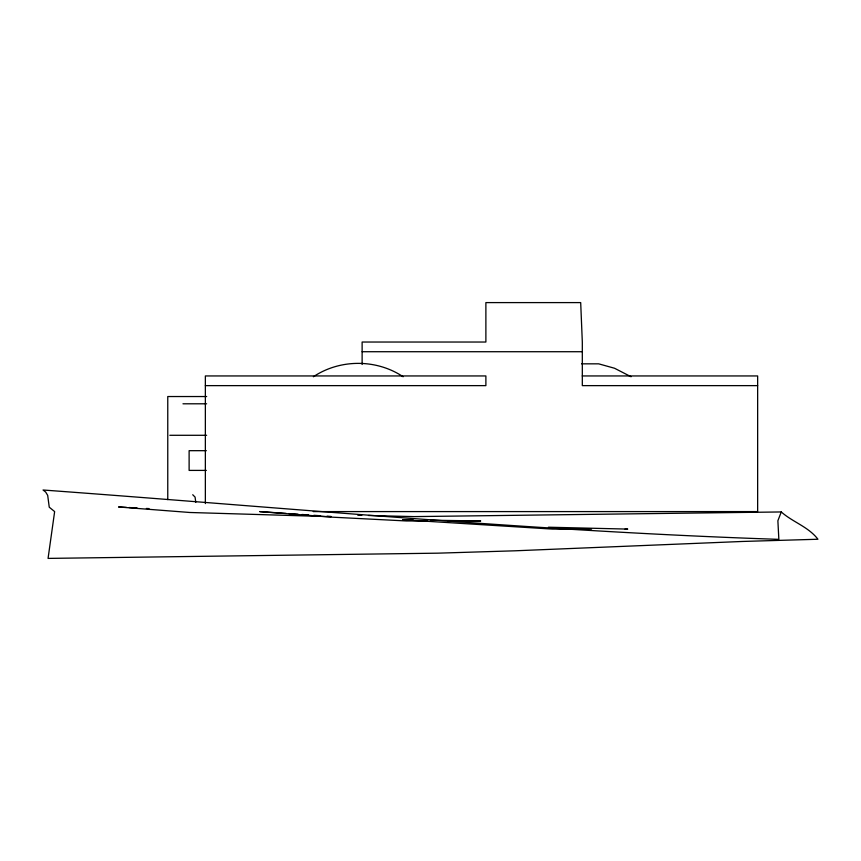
<?xml version="1.0" encoding="UTF-8"?>
<svg xmlns="http://www.w3.org/2000/svg" width="861" height="861" viewBox="0 0 861 861"><rect width="100%" height="100%" fill="white"/><g stroke="black" fill="none" stroke-linecap="round" stroke-linejoin="round"><path stroke-width="1.29" d="M781.271 511.951L777.881 520.754L778.85 539.352C533.142 531.183 288.166 507.979 43.05 490.006L45.676 492.061L47.689 495.366L49.249 507.194L54.641 511.585L48.065 558.402L437.797 553.171L514.964 550.803L742.763 541.451L817.95 539.244C808.21 526.62 792.863 522.25 781.271 511.951L414.066 516.611L368.497 515.491M313.372 376.752C340.02 358.919 376.483 358.919 403.131 376.752M362.126 351.719L582.316 351.719M581.627 363.837L598.664 363.837L614.539 368.25L631.059 376.752M582.24 375.945L757.648 375.945L757.648 511.585L313.221 511.585M205.359 385.631L485.884 385.631L485.884 375.945L205.359 375.945L205.359 503.567M757.648 385.631L582.316 385.631L582.316 342.032L580.691 302.598L485.884 302.598L485.884 342.032L362.126 342.032L362.126 364.472M206.672 396.534L167.766 396.534L167.766 499.628M182.973 403.798L206.629 403.798M169.832 435.289L206.629 435.289M206.349 450.68L189.119 450.68L189.119 470.407L206.349 470.407M427.626 520.959L406.392 520.959L332.507 517.181L259.731 511.606L286.153 513.404M447.537 520.959L480.718 520.959L430.403 520.195M591.529 529.095L552.633 529.106L402.593 519.764L413.194 519.926M625.054 529.095L627.744 529.095L548.446 527.212M357.778 515.222L361.803 515.319M331.001 516.686L189.84 512.489L118.549 506.978L126.502 507.398M129.15 507.538L137.103 507.958M146.37 508.453L149.028 508.593M288.79 513.587L298.035 514.221M302.007 514.491L308.604 514.932M313.888 515.298L320.496 515.75M327.105 516.191L331.065 516.471M192.724 494.731L195.081 497.109L195.77 502.35"/></g></svg>
